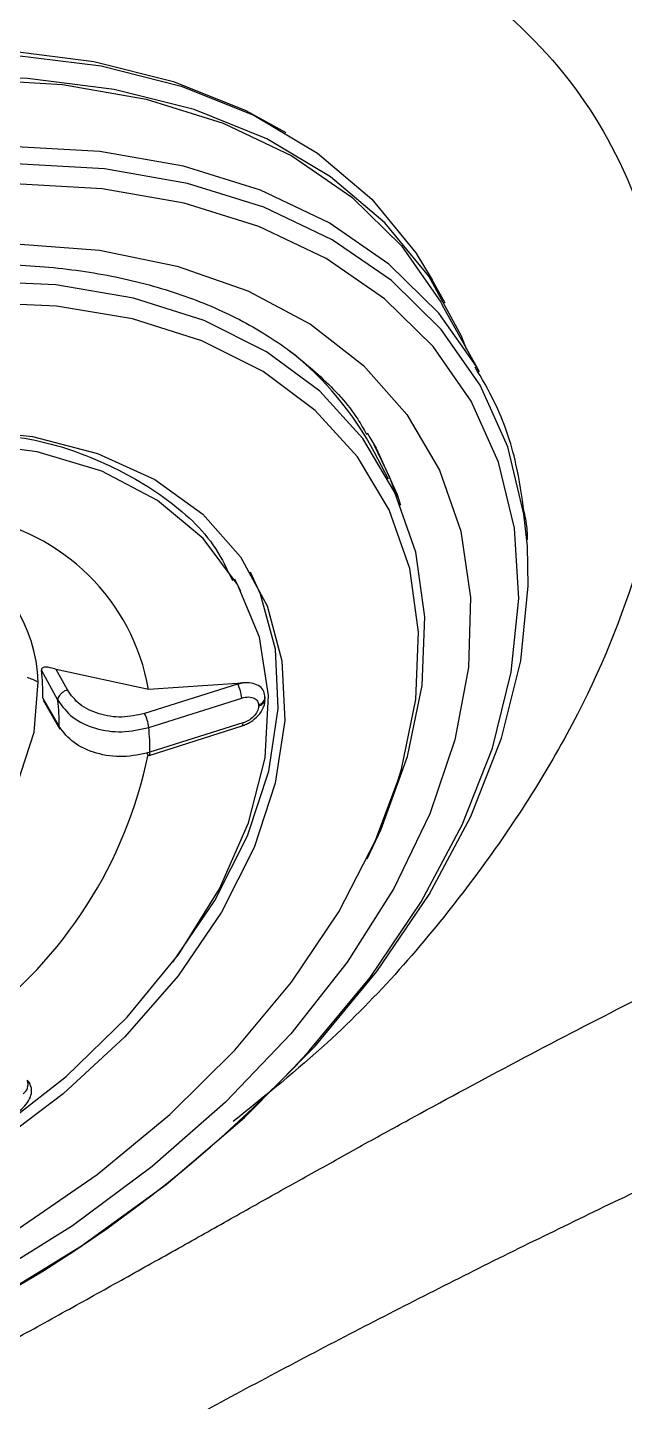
# Model space of a CAD drawing. Extents: x 525 to 613, y 487 to 635.
# Drawn here: x 562.824 to 563.498, y 561.239 to 562.79 of the extents above; entities that cross this region are included whole.
import ezdxf

# ---------------------------------------------------------------- set-up
doc = ezdxf.new("R2010")
doc.units = 0
doc.header["$MEASUREMENT"] = 0
doc.layers.add('1', color=4, linetype='Continuous')
doc.layers.add('STD TEST', color=3, linetype='Continuous')

# ---------------------------------------------------------------- blocks, each defined once
blk = doc.blocks.new('2023 VANGUARD')
at = {"layer": '1', "color": 3, "linetype": 'Continuous', "lineweight": 25}
for p, q in [((-5.664, -30.2121), (-5.6787, -30.1857)), ((-5.6255, -30.2898), (-5.6675, -30.214)), ((-5.7281, -30.411), (-5.7439, -30.3807)), ((-5.8946, -30.5372), (-5.9016, -30.5238)), ((-6.1013, -30.6605), (-6.1198, -30.6265)), ((-5.9989, -30.6481), (-6.1032, -30.6257)), ((-6.0906, -30.6488), (-6.1032, -30.6257)), ((-5.8984, -30.6421), (-6.0034, -30.6753)), ((-5.8987, -30.6416), (-5.9989, -30.6481)), ((-5.8928, -30.6407), (-5.8987, -30.6416)), ((-5.8987, -30.6416), (-5.8984, -30.6421)), ((-5.8984, -30.6421), (-5.8928, -30.6407)), ((-6.1183, -30.6579), (-6.0999, -30.6902)), ((-6.1177, -30.6603), (-6.099, -30.6931)), ((-5.9987, -30.6911), (-5.8937, -30.6579)), ((-5.8748, -30.6655), (-5.8748, -30.6669)), ((-5.8674, -30.6584), (-5.8674, -30.657)), ((-5.9983, -30.7226), (-5.8932, -30.6894)), ((-5.8924, -30.686), (-5.9974, -30.7192)), ((-6.1331, -31.0929), (-6.1359, -31.0893)), ((-6.1356, -31.0899), (-6.1331, -31.0929))]:
    blk.add_line(p, q, dxfattribs=at)
at = {"layer": '1', "color": 3, "linetype": 'Continuous', "lineweight": 25, "flags": 128}
for points in [[(-7.481, -30.9273), (-7.4776, -30.8693), (-7.4613, -30.7826), (-7.4318, -30.6942), (-7.3896, -30.6053), (-7.3353, -30.5172), (-7.2696, -30.4312), (-7.1936, -30.3486), (-7.1083, -30.2705), (-7.015, -30.1982), (-6.915, -30.1325), (-6.8098, -30.0746), (-6.701, -30.0253), (-6.5901, -29.9852), (-6.4787, -29.955), (-6.3685, -29.935), (-6.261, -29.9257), (-6.1579, -29.9271), (-6.0607, -29.9392), (-5.9706, -29.9618), (-5.8892, -29.9946), (-5.8441, -30.0196)], [(-6.3016, -29.9336), (-6.2541, -29.9308), (-6.1504, -29.9322), (-6.0526, -29.9444), (-5.9621, -29.9671), (-5.8801, -30.0001), (-5.8081, -30.0429), (-5.7468, -30.0949), (-5.6974, -30.1552), (-5.6787, -30.1857)], [(-6.6354, -30.042), (-6.5239, -30.0059), (-6.4126, -29.9799), (-6.3031, -29.9643), (-6.1971, -29.9594), (-6.0961, -29.9653), (-6.0015, -29.9818), (-5.9147, -30.0088), (-5.8371, -30.0458), (-5.7696, -30.0923), (-5.7134, -30.1476), (-5.6692, -30.2109), (-5.6675, -30.214)], [(-5.6399, -30.2639), (-5.6457, -30.2495), (-5.6827, -30.1817), (-5.7322, -30.1213), (-5.7934, -30.0694), (-5.8655, -30.0266), (-5.9474, -29.9936), (-6.0379, -29.9708), (-6.1357, -29.9587), (-6.2394, -29.9573), (-6.3475, -29.9666), (-6.4584, -29.9867), (-6.5704, -30.0171)], [(-5.6289, -30.2838), (-5.6714, -30.2234), (-5.7276, -30.1681), (-5.795, -30.1216), (-5.8727, -30.0846), (-5.9595, -30.0576), (-6.054, -30.0411), (-6.1551, -30.0352), (-6.2611, -30.0401), (-6.3706, -30.0557), (-6.4819, -30.0817), (-6.5934, -30.1178)], [(-5.5714, -30.4865), (-5.5753, -30.4505), (-5.5935, -30.3745), (-5.6248, -30.3046), (-5.6687, -30.2417), (-5.7246, -30.1867), (-5.7916, -30.1405), (-5.8687, -30.1038), (-5.9549, -30.077), (-6.0488, -30.0605), (-6.1492, -30.0547), (-6.2545, -30.0596), (-6.3633, -30.0751), (-6.4738, -30.1009), (-6.5846, -30.1368)], [(-5.8206, -31.0596), (-5.8175, -31.0562), (-5.749, -30.9733), (-5.6912, -30.8879), (-5.6449, -30.8012), (-5.6108, -30.7144), (-5.5895, -30.6288), (-5.5812, -30.5457), (-5.586, -30.4662), (-5.604, -30.3916), (-5.6347, -30.3229), (-5.6778, -30.2611), (-5.7327, -30.2071), (-5.7985, -30.1617), (-5.8743, -30.1256), (-5.9589, -30.0993), (-6.0512, -30.0832), (-6.1498, -30.0774), (-6.2533, -30.0822), (-6.3601, -30.0974), (-6.4687, -30.1228), (-6.5775, -30.1581)], [(-6.1487, -30.1451), (-6.0543, -30.1524), (-5.9666, -30.1702), (-5.8868, -30.1982), (-5.8163, -30.2359), (-5.7562, -30.2826), (-5.7074, -30.3378), (-5.6706, -30.4005), (-5.6465, -30.4697), (-5.6355, -30.5444), (-5.6377, -30.6233), (-5.6531, -30.7052), (-5.6814, -30.7888), (-5.7222, -30.8729), (-5.7748, -30.956), (-5.8385, -31.0369), (-5.9122, -31.1143), (-5.9947, -31.1869), (-6.0848, -31.2537), (-6.1811, -31.3135)], [(-5.7522, -30.8393), (-5.7365, -30.8059), (-5.7068, -30.7241), (-5.6902, -30.6438), (-5.687, -30.5664), (-5.6972, -30.4933), (-5.7208, -30.4257), (-5.7571, -30.3648), (-5.8058, -30.3116), (-5.8659, -30.2669), (-5.9363, -30.2317), (-6.016, -30.2064), (-6.1034, -30.1916), (-6.1972, -30.1874), (-6.2013, -30.1875)], [(-5.7174, -30.7515), (-5.7135, -30.7384), (-5.6972, -30.6595), (-5.6941, -30.5836), (-5.7041, -30.5118), (-5.7272, -30.4454), (-5.763, -30.3855), (-5.8107, -30.3332), (-5.8697, -30.2894), (-5.9389, -30.2548), (-6.0171, -30.23), (-6.103, -30.2154), (-6.1951, -30.2113), (-6.2919, -30.2178), (-6.3916, -30.2346), (-6.4926, -30.2617)], [(-5.6255, -30.2898), (-5.6272, -30.2867), (-5.6289, -30.2838)], [(-6.4788, -30.3937), (-6.3872, -30.3698), (-6.2973, -30.3565), (-6.2109, -30.3541), (-6.13, -30.3626), (-6.0565, -30.3818), (-5.9919, -30.4113), (-5.9378, -30.4505), (-5.8952, -30.4984), (-5.8652, -30.554), (-5.8485, -30.616), (-5.8453, -30.6832), (-5.8559, -30.7539), (-5.8798, -30.8265), (-5.9167, -30.8996), (-5.9657, -30.9714), (-6.0257, -31.0403), (-6.0953, -31.1048), (-6.173, -31.1634), (-6.2571, -31.2149), (-6.3457, -31.2581), (-6.4367, -31.2919)], [(-5.8634, -30.655), (-5.8739, -30.5892), (-5.8987, -30.5296), (-5.9374, -30.4777), (-5.9888, -30.4348), (-6.0518, -30.4019), (-6.1248, -30.38), (-6.206, -30.3694), (-6.2934, -30.3705), (-6.3848, -30.3832), (-6.4781, -30.4072)], [(-5.7523, -30.3586), (-5.7492, -30.3637), (-5.7421, -30.3758)], [(-5.7182, -30.4314), (-5.7265, -30.4089), (-5.7443, -30.3719)], [(-5.7421, -30.3758), (-5.7185, -30.4282), (-5.7145, -30.4401)], [(-6.3923, -31.4382), (-6.2829, -31.3928), (-6.1766, -31.3386), (-6.0747, -31.2764), (-5.979, -31.2071), (-5.8906, -31.1316), (-5.8109, -31.0511), (-5.7412, -30.9667), (-5.6823, -30.8798), (-5.6352, -30.7915), (-5.6005, -30.7031), (-5.5788, -30.616), (-5.5704, -30.5314), (-5.5714, -30.4865)], [(-5.9716, -30.9562), (-5.9241, -30.8864), (-5.8872, -30.8133), (-5.8632, -30.7406), (-5.8527, -30.6699), (-5.8558, -30.6028), (-5.8726, -30.5407), (-5.8839, -30.5159)], [(-6.4906, -31.0388), (-6.4167, -31.01), (-6.3461, -30.9716), (-6.2815, -30.925), (-6.2255, -30.8721), (-6.1802, -30.8149), (-6.1473, -30.7556), (-6.1282, -30.6965), (-6.1234, -30.6398)], [(-6.4373, -31.2787), (-6.3445, -31.244), (-6.2546, -31.1993), (-6.1697, -31.1459), (-6.0918, -31.085), (-6.023, -31.0182), (-5.9649, -30.947), (-5.9189, -30.8733), (-5.8861, -30.7989), (-5.8675, -30.7255), (-5.8634, -30.655)], [(-6.0011, -30.7199), (-6.0005, -30.7209), (-5.9997, -30.7218), (-5.999, -30.7224), (-5.9984, -30.7226), (-5.9979, -30.7223), (-5.9976, -30.7217), (-5.9974, -30.7206), (-5.9974, -30.7192)], [(-6.4396, -31.3938), (-6.3391, -31.3571), (-6.2407, -31.3113), (-6.1462, -31.2573), (-6.0571, -31.1959), (-5.9751, -31.1282), (-5.9015, -31.0553), (-5.8375, -30.9786), (-5.7843, -30.8993), (-5.7427, -30.8188), (-5.7174, -30.7515)]]:
    blk.add_lwpolyline(points, dxfattribs=at)
at = {"layer": '1', "color": 3, "linetype": 'Continuous', "lineweight": 25}
for centre, radius, start, end in [((-6.0629, -30.5498), 0.361, 27.9155, 51.668), ((-6.2352, -30.6902), 0.24, 10.094, 80.7417), ((-6.3007, -30.6472), 0.1775, 2.3922, 62.7741), ((-6.1782, -30.7586), 0.1309, 65.2201, 71.0411), ((-6.3222, -30.6517), 0.2039, 358.258, 7.1016), ((-5.936, -30.6618), 0.0425, 5.332, 27.6285), ((-6.3037, -30.6849), 0.2039, 358.4992, 6.8604), ((-5.8763, -30.6568), 0.00876, 279.8646, 8.3163), ((-5.8765, -30.6579), 0.00912, 280.8281, 357.0373), ((-6.0411, -30.695), 0.0425, 5.332, 27.629), ((-6.2401, -30.7165), 0.2427, 359.3499, 6.0097), ((-5.8954, -30.687), 0.00315, 311.5301, 18.2698), ((-6.4942, -30.6194), 0.5053, 306.4823, 348.2699), ((-6.8904, -30.0637), 1.4616, 290.0799, 317.0494), ((-6.1475, -31.0941), 0.0126, 303.0238, 19.4429)]:
    blk.add_arc(centre, radius, start, end, dxfattribs=at)
for points, knots in [([(-5.9384, -27.3057), (-5.963, -27.3148), (-6.0207, -27.3363), (-6.1197, -27.3738), (-6.2439, -27.4218), (-6.4113, -27.4881), (-6.6076, -27.5686), (-6.8992, -27.6928), (-7.257, -27.8541), (-7.6215, -28.031), (-8.0407, -28.2465), (-8.5892, -28.5487), (-9.2887, -28.9807), (-9.835, -29.3617), (-10.1493, -29.5962), (-10.2787, -29.6947), (-10.3941, -29.7842), (-10.5623, -29.9169), (-10.7689, -30.0843), (-11.0563, -30.3244), (-11.5401, -30.7459), (-12.2895, -31.4533), (-13.0099, -32.2267), (-13.5082, -32.8198), (-13.7416, -33.1095), (-13.9137, -33.3295), (-14.0826, -33.5523), (-14.218, -33.7368), (-14.3267, -33.8887), (-14.4183, -34.019), (-14.5003, -34.1383), (-14.7159, -34.4581), (-15.0234, -34.9449), (-15.3983, -35.6119), (-15.6923, -36.1933), (-15.9163, -36.6796), (-16.0806, -37.0646), (-16.193, -37.3442), (-16.2593, -37.516), (-16.2888, -37.5942), (-16.2966, -37.615)], [0, 0, 0, 0, 0.0052278, 0.0122678, 0.0211155, 0.0317652, 0.048142, 0.063412, 0.0949432, 0.1263631, 0.1441982, 0.188916, 0.2512005, 0.3080496, 0.3216178, 0.3293783, 0.3404654, 0.3507233, 0.3720885, 0.3934723, 0.4253644, 0.499962, 0.5987532, 0.6358031, 0.6543439, 0.6729001, 0.6914769, 0.7100799, 0.7185196, 0.7287156, 0.7418349, 0.7473908, 0.8056132, 0.856583, 0.8999161, 0.9354925, 0.9633056, 0.9833375, 0.9955724, 1, 1, 1, 1]), ([(-5.7581, -28.9739), (-5.7443, -28.9876), (-5.7165, -29.0154), (-5.6745, -29.0574), (-5.6317, -29.1002), (-5.588, -29.1439), (-5.5263, -29.2056), (-5.4436, -29.2882), (-5.3473, -29.3846), (-5.2477, -29.4841), (-5.1529, -29.5791), (-5.0568, -29.6752), (-4.9357, -29.7963), (-4.8137, -29.9182), (-4.6913, -30.0406), (-4.5973, -30.1346), (-4.5044, -30.2275), (-4.4117, -30.3203), (-4.3193, -30.4127), (-4.2581, -30.4738), (-4.2275, -30.5045)], [0, 0, 0, 0, 0.025254, 0.051124, 0.077604, 0.104691, 0.132383, 0.192833, 0.260057, 0.314983, 0.383136, 0.442984, 0.50172, 0.6203, 0.684553, 0.74677, 0.809883, 0.873144, 0.93653, 1, 1, 1, 1]), ([(-6.9621, -29.9331), (-6.8888, -29.8958), (-6.7428, -29.8217), (-6.5132, -29.749), (-6.2875, -29.7082), (-6.0722, -29.7035), (-5.8763, -29.7342), (-5.7071, -29.7996), (-5.5712, -29.897), (-5.4739, -30.0226), (-5.4189, -30.1717), (-5.4082, -30.3385), (-5.4425, -30.5166), (-5.5199, -30.6994), (-5.6391, -30.8787), (-5.7685, -31.0275), (-5.8671, -31.1069), (-5.9033, -31.136)], [0, 0, 0, 0, 0.068895, 0.137187, 0.205869, 0.274371, 0.342928, 0.411553, 0.480178, 0.548735, 0.617296, 0.685917, 0.754542, 0.823099, 0.89171, 0.960278, 1, 1, 1, 1]), ([(-6.5606, -30.2397), (-6.544, -30.2338), (-6.4959, -30.2167), (-6.4156, -30.1946), (-6.3214, -30.1767), (-6.2298, -30.1678), (-6.142, -30.1678), (-6.0595, -30.1766), (-5.9833, -30.1941), (-5.9147, -30.2199), (-5.8541, -30.2534), (-5.8033, -30.2947), (-5.7694, -30.3306), (-5.756, -30.3546), (-5.7528, -30.3604)], [0, 0, 0, 0, 0.048127, 0.140192, 0.232208, 0.324124, 0.41594, 0.507688, 0.599424, 0.691268, 0.783441, 0.87626, 0.970053, 1, 1, 1, 1]), ([(-5.575, -30.4482), (-5.5776, -30.4299), (-5.5839, -30.3865), (-5.6028, -30.3314), (-5.6228, -30.2972), (-5.6303, -30.2843)], [0, 0, 0, 0, 0.31189, 0.739808, 1, 1, 1, 1]), ([(-6.1963, -30.3595), (-6.1812, -30.3603), (-6.1307, -30.3629), (-6.0565, -30.3863), (-5.9794, -30.4289), (-5.9275, -30.4764), (-5.9101, -30.513), (-5.9043, -30.5253)], [0, 0, 0, 0, 0.108496, 0.36264, 0.616785, 0.870929, 1, 1, 1, 1]), ([(-5.5713, -30.4793), (-5.5713, -30.4758), (-5.5711, -30.4651), (-5.5734, -30.455), (-5.575, -30.4482)], [0, 0, 0, 0, 0.31983, 1, 1, 1, 1]), ([(-6.1568, -31.3854), (-6.1353, -31.3736), (-6.0928, -31.3502), (-6.0302, -31.3154), (-5.9695, -31.2814), (-5.9107, -31.2483), (-5.8537, -31.2163), (-5.7984, -31.1854), (-5.7449, -31.1557), (-5.6313, -31.0933), (-5.4574, -31.0011), (-5.2069, -30.8802), (-4.941, -30.7642), (-4.7175, -30.6759), (-4.5513, -30.6147), (-4.4442, -30.5766), (-4.3362, -30.5397), (-4.2638, -30.5162), (-4.2275, -30.5045)], [0, 0, 0, 0, 0.034693, 0.068403, 0.101129, 0.13287, 0.163628, 0.193403, 0.222195, 0.250006, 0.37635, 0.499996, 0.642581, 0.785672, 0.839018, 0.892519, 0.946178, 1, 1, 1, 1]), ([(-6.1032, -30.6257), (-6.1055, -30.6249), (-6.1098, -30.6234), (-6.1145, -30.6229), (-6.1174, -30.6233), (-6.119, -30.6239), (-6.1198, -30.6249), (-6.1198, -30.626), (-6.1198, -30.6265)], [0, 0, 0, 0, 0.29899, 0.576196, 0.702242, 0.809893, 0.905998, 1, 1, 1, 1]), ([(-6.0906, -30.6488), (-6.0915, -30.6492), (-6.0935, -30.6499), (-6.0952, -30.651), (-6.0961, -30.6516)], [0, 0, 0, 0, 0.481432, 1, 1, 1, 1]), ([(-6.0034, -30.6753), (-6.0119, -30.6772), (-6.029, -30.681), (-6.0553, -30.6768), (-6.078, -30.6661), (-6.0864, -30.6546), (-6.0906, -30.6488)], [0, 0, 0, 0, 0.249775, 0.500139, 0.75045, 1, 1, 1, 1]), ([(-5.8677, -30.6556), (-5.8681, -30.6533), (-5.8691, -30.6486), (-5.8747, -30.6436), (-5.8828, -30.6407), (-5.8895, -30.6407), (-5.8928, -30.6407)], [0, 0, 0, 0, 0.247553, 0.500917, 0.753662, 1, 1, 1, 1]), ([(-6.0961, -30.6516), (-6.0969, -30.6523), (-6.0986, -30.6537), (-6.1003, -30.6561), (-6.1013, -30.6585), (-6.1013, -30.6599), (-6.1013, -30.6605)], [0, 0, 0, 0, 0.259415, 0.518936, 0.76845, 1, 1, 1, 1]), ([(-6.1013, -30.6605), (-6.0963, -30.6673), (-6.0864, -30.6809), (-6.0597, -30.6932), (-6.0288, -30.6978), (-6.0088, -30.6933), (-5.9987, -30.6911)], [0, 0, 0, 0, 0.249978, 0.499965, 0.74997, 1, 1, 1, 1]), ([(-5.8937, -30.6579), (-5.891, -30.6573), (-5.8857, -30.6561), (-5.8795, -30.6578), (-5.8757, -30.6611), (-5.8751, -30.664), (-5.8748, -30.6655)], [0, 0, 0, 0, 0.279486, 0.559002, 0.779415, 1, 1, 1, 1]), ([(-5.8936, -30.6894), (-5.8918, -30.6888), (-5.8885, -30.6876), (-5.882, -30.6839), (-5.8747, -30.6779), (-5.8699, -30.6706), (-5.8677, -30.6645), (-5.8676, -30.6615), (-5.8675, -30.66)], [0, 0, 0, 0, 0.123967, 0.246292, 0.490325, 0.739219, 0.867586, 1, 1, 1, 1]), ([(-4.0638, -30.6682), (-4.1919, -30.7088), (-4.4465, -30.7948), (-4.8234, -30.9379), (-5.1328, -31.0689), (-5.3772, -31.1806), (-5.5589, -31.2677), (-5.739, -31.3583), (-5.9174, -31.4522), (-6.0939, -31.5494), (-6.3269, -31.6834), (-6.556, -31.8238), (-6.7811, -31.9707), (-6.9478, -32.0839), (-7.0864, -32.1819), (-7.1691, -32.2424), (-7.1976, -32.2634)], [0.7261553, 0.7261553, 0.7261553, 0.7261553, 0.7574053, 0.7886553, 0.8199053, 0.8355303, 0.8511553, 0.8667803, 0.8824053, 0.8980303, 0.9136553, 0.9449053, 0.9605303, 0.9761553, 0.9917803, 1, 1, 1, 1]), ([(-5.8748, -30.6669), (-5.875, -30.6689), (-5.8755, -30.6731), (-5.8802, -30.679), (-5.8861, -30.6836), (-5.8903, -30.6852), (-5.8924, -30.686)], [0, 0, 0, 0, 0.279658, 0.559227, 0.779582, 1, 1, 1, 1]), ([(-5.9974, -30.7192), (-6.0074, -30.7215), (-6.0275, -30.7259), (-6.0584, -30.7213), (-6.085, -30.7094), (-6.0949, -30.6966), (-6.0999, -30.6902)], [0, 0, 0, 0, 0.25003, 0.500035, 0.750022, 1, 1, 1, 1]), ([(-3.8182, -30.9137), (-4.1034, -30.9992), (-4.3881, -31.0979), (-4.9467, -31.3191), (-5.2201, -31.4414), (-5.6199, -31.6409), (-5.7514, -31.71), (-6.0124, -31.8544), (-6.142, -31.9297), (-6.3339, -32.0471), (-6.3974, -32.0868), (-6.5226, -32.1671), (-6.5842, -32.2075), (-6.6758, -32.2689), (-6.706, -32.2894), (-6.7679, -32.3317), (-6.7992, -32.3534), (-6.8629, -32.3981), (-6.8961, -32.4217), (-6.9373, -32.4516), (-6.9456, -32.4576), (-6.9612, -32.4689), (-6.9686, -32.4744), (-6.9902, -32.4902), (-7.0036, -32.5001), (-7.0163, -32.5094)], [0, 0, 0, 0, 0.25, 0.25, 0.5, 0.5, 0.625, 0.625, 0.75, 0.75, 0.8125, 0.8125, 0.875, 0.875, 0.90625, 0.90625, 0.9375, 0.9375, 0.96875, 0.96875, 0.976562, 0.976562, 0.984375, 0.984375, 1, 1, 1, 1]), ([(-6.1443, -31.1237), (-6.1417, -31.1214), (-6.1364, -31.1167), (-6.1318, -31.1084), (-6.1302, -31.1001), (-6.1321, -31.0953), (-6.1331, -31.0929)], [0, 0, 0, 0, 0.247558, 0.500834, 0.753648, 1, 1, 1, 1])]:
    blk.add_open_spline(points, degree=3, knots=knots, dxfattribs=at)
blk = doc.blocks.new('2026 Vanguard')
at = {"layer": 'STD TEST', "color": 1}
blk.add_blockref('2023 VANGUARD', (44.1613, 88.209), dxfattribs=at)

msp = doc.modelspace()

# ---------------------------------------------------------------- block references
at = {"layer": '1'}
msp.add_blockref('2026 Vanguard', (524.7985, 504.4821), dxfattribs=at)

doc.saveas('drawing.dxf')
